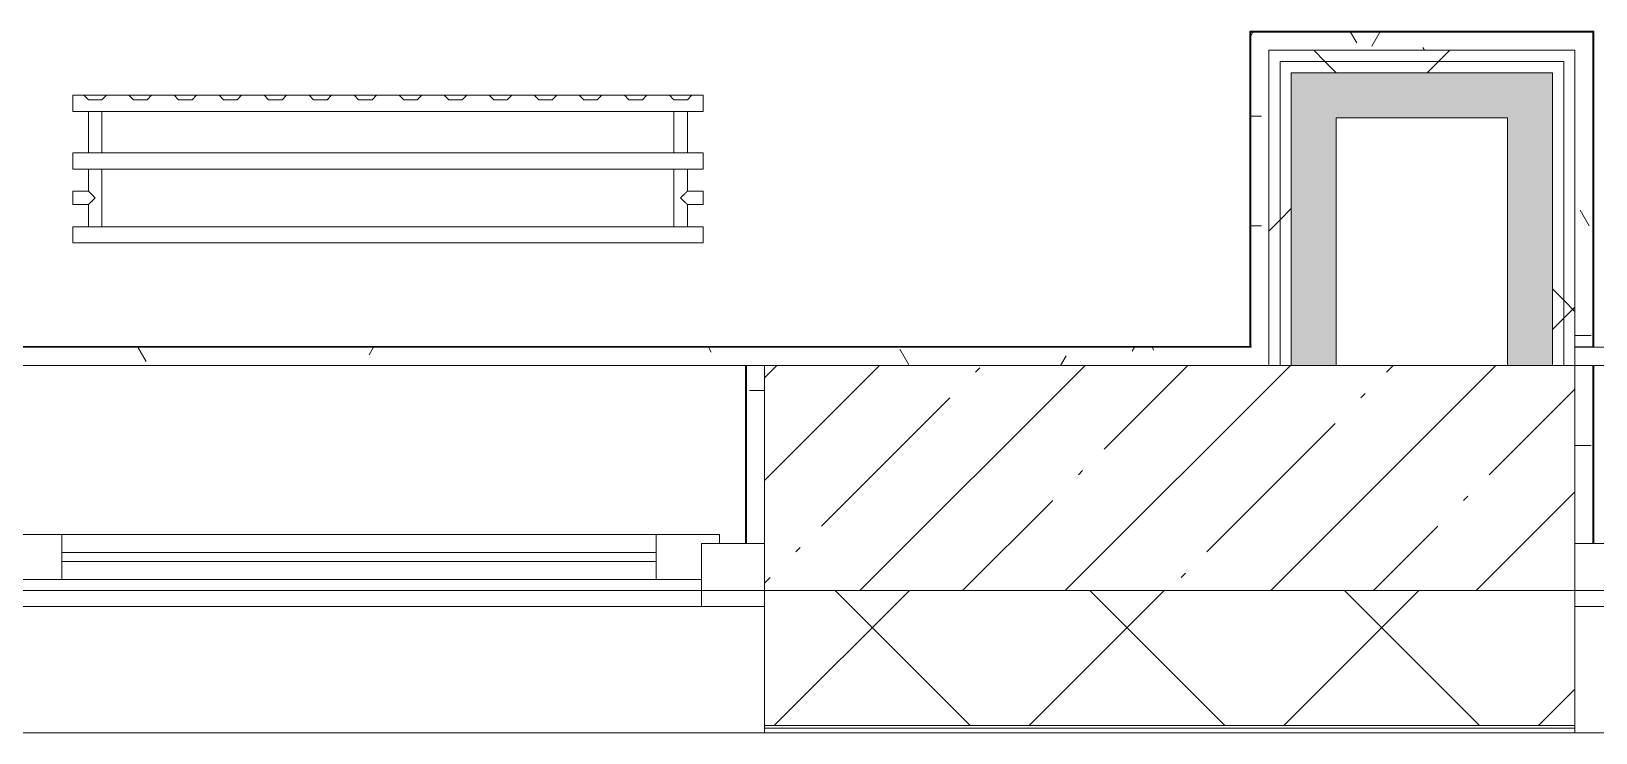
# Model space of a CAD drawing. Header units: millimetres. Extents: x -1113 to 415037, y -3642 to 354837.
# Drawn here: x 268188 to 269925, y -258 to 521 of the extents above; entities that cross this region are included whole.
import ezdxf

# ---------------------------------------------------------------- set-up
doc = ezdxf.new("R2010")
doc.units = ezdxf.units.MM
for name, color, linetype, lineweight in [('A-FLOR', 7, 'Continuous', 9), ('A-GLAZ', 7, 'Continuous', 9), ('A-GLAZ-1', 7, 'Continuous', 5), ('A-WALL', 7, 'Continuous', 5), ('I-WALL', 7, 'Continuous', 5), ('S-COLS-1', 7, 'Continuous', 5)]:
    doc.layers.add(name, color=color, linetype=linetype, lineweight=lineweight)
for name, color, linetype, lineweight, true_color in [('A-WALL-1', 9, 'Continuous', 5, 0x808080), ('A-WALL-FNSH-1', 9, 'Continuous', 5, 0x808080), ('M-EQPM-1', 7, 'Continuous', 9, 0xb2b2b2)]:
    doc.layers.add(name, color=color, linetype=linetype, lineweight=lineweight, true_color=true_color)
pattern_1 = [(0, (148772.123, -1e-08), (243.84, 60.96), [20.117, -162.763, 20.117, -162.763, -975.36]), (0, (148772.123, -1e-08), (243.84, 60.96), [-365.76, 20.117, -345.643, 20.117, -162.763, -426.72]), (0, (148772.123, -1e-08), (243.84, 60.96), [-914.4, 20.117, -101.803, 20.117, -284.683]), (120, (148863.563, 30.48), (-174.71291, 180.691634), [20.117, -162.763, 20.117, -162.763, -975.36]), (120, (148863.563, 30.48), (-174.71291, 180.691634), [-365.76, 20.117, -345.643, 20.117, -162.763, -426.72]), (120, (148863.563, 30.48), (-174.71291, 180.691634), [-914.4, 20.117, -101.803, 20.117, -284.683]), (240, (148894.043, 152.4), (-69.12709, -241.651634), [20.117, -162.763, 20.117, -162.763, -975.36]), (240, (148894.043, 152.4), (-69.12709, -241.651634), [-365.76, 20.117, -345.643, 20.117, -162.763, -426.72]), (240, (148894.043, 152.4), (-69.12709, -241.651634), [-914.4, 20.117, -101.803, 20.117, -284.683])]
pattern_2 = [(45, (148772.12, -1e-08), (-212.132, 212.132), []), (135, (148772.12, -1e-08), (-212.132, -212.132), [])]

# ---------------------------------------------------------------- blocks, each defined once
blk = doc.blocks.new('120_Окно_СКБ_1Ст - 120_Окно_СКБ_1Ст 900х2500_h_ с форточкой-22876038-Объем проектирования 2 этажа')
at = {"layer": 'A-GLAZ'}
for p, q in [((-450, -127), (-450, -57)), ((-450, -57), (-380, -57)), ((-380, -57), (-380, -127)), ((380, -127), (380, -57)), ((380, -57), (450, -57)), ((450, -57), (450, -127)), ((380, -87), (-380, -87)), ((-380, -87), (-380, -127)), ((-330, -137), (-330, -87)), ((330, -137), (330, -87)), ((380, -127), (380, -87)), ((-380, -127), (-450, -127)), ((-380, -127), (-400, -127)), ((-400, -127), (-400, -137)), ((-400, -137), (400, -137)), ((400, -137), (-400, -137)), ((450, -127), (380, -127)), ((400, -127), (380, -127)), ((400, -137), (400, -127))]:
    blk.add_line(p, q, dxfattribs=at)
at = {"layer": 'A-GLAZ-1'}
for p, q in [((450, -57), (-450, -57)), ((-330, -107), (330, -107)), ((330, -117), (-330, -117)), ((-430, -127), (-400, -127)), ((400, -127), (430, -127))]:
    blk.add_line(p, q, dxfattribs=at)
blk = doc.blocks.new('120_Окно_СКБ_1Ст - 120_Окно_СКБ_1Ст 900х2500_h_ с форточкой-V346-Объем проектирования 2 этажа')
at = {"layer": 'A-GLAZ'}
for p, q in [((-450, -127), (-450, -57)), ((-450, -57), (-380, -57)), ((-380, -57), (-380, -127)), ((380, -127), (380, -57)), ((380, -57), (450, -57)), ((450, -57), (450, -127)), ((380, -87), (-380, -87)), ((-380, -87), (-380, -127)), ((-330, -137), (-330, -87)), ((330, -137), (330, -87)), ((380, -127), (380, -87)), ((-380, -127), (-450, -127)), ((-380, -127), (-400, -127)), ((-400, -127), (-400, -137)), ((-400, -137), (400, -137)), ((400, -137), (-400, -137)), ((450, -127), (380, -127)), ((400, -127), (380, -127)), ((400, -137), (400, -127))]:
    blk.add_line(p, q, dxfattribs=at)
at = {"layer": 'A-GLAZ-1'}
for p, q in [((450, -57), (-450, -57)), ((-330, -107), (330, -107)), ((330, -117), (-330, -117)), ((-430, -127), (-400, -127)), ((400, -127), (430, -127))]:
    blk.add_line(p, q, dxfattribs=at)
blk = doc.blocks.new('radiator_prado_classic_z_tip_30_po exemplyaru - Classic Z Тип 30-300-V479-Объем проектирования 2 этажа')
at = {"layer": 'M-EQPM-1'}
for p, q in [((0, 228), (0, 210)), ((700, 228), (0, 228)), ((0, 210), (0, 228)), ((0, 228), (12.5, 228)), ((12.5, 228), (37.5, 228)), ((37.5, 228), (12.5, 228)), ((12.5, 228), (37.5, 228)), ((12.5, 228), (17.5, 223)), ((12.5, 228), (17.5, 223)), ((32.5, 223), (37.5, 228)), ((37.5, 228), (32.5, 223)), ((37.5, 228), (62.5, 228)), ((62.5, 228), (87.5, 228)), ((87.5, 228), (62.5, 228)), ((62.5, 228), (87.5, 228)), ((62.5, 228), (67.5, 223)), ((62.5, 228), (67.5, 223)), ((82.5, 223), (87.5, 228)), ((87.5, 228), (82.5, 223)), ((87.5, 228), (112.5, 228)), ((112.5, 228), (137.5, 228)), ((137.5, 228), (112.5, 228)), ((112.5, 228), (137.5, 228)), ((112.5, 228), (117.5, 223)), ((112.5, 228), (117.5, 223)), ((132.5, 223), (137.5, 228)), ((137.5, 228), (132.5, 223)), ((137.5, 228), (162.5, 228)), ((162.5, 228), (187.5, 228)), ((187.5, 228), (162.5, 228)), ((162.5, 228), (187.5, 228)), ((162.5, 228), (167.5, 223)), ((162.5, 228), (167.5, 223)), ((182.5, 223), (187.5, 228)), ((187.5, 228), (182.5, 223)), ((187.5, 228), (212.5, 228)), ((212.5, 228), (237.5, 228)), ((237.5, 228), (212.5, 228)), ((212.5, 228), (237.5, 228)), ((212.5, 228), (217.5, 223)), ((212.5, 228), (217.5, 223)), ((232.5, 223), (237.5, 228)), ((237.5, 228), (232.5, 223)), ((237.5, 228), (262.5, 228)), ((287.5, 228), (262.5, 228)), ((262.5, 228), (287.5, 228)), ((262.5, 228), (267.5, 223)), ((262.5, 228), (267.5, 223)), ((262.6, 228), (287.5, 228)), ((282.5, 223), (287.5, 228)), ((287.5, 228), (282.5, 223)), ((287.5, 228), (312.5, 228)), ((312.5, 228), (337.5, 228)), ((337.5, 228), (312.5, 228)), ((312.5, 228), (337.5, 228)), ((312.5, 228), (317.5, 223)), ((312.5, 228), (317.5, 223)), ((332.5, 223), (337.5, 228)), ((337.5, 228), (332.5, 223)), ((337.5, 228), (362.5, 228)), ((362.5, 228), (387.5, 228)), ((387.5, 228), (362.5, 228)), ((362.5, 228), (387.5, 228)), ((362.5, 228), (367.5, 223)), ((362.5, 228), (367.5, 223)), ((382.5, 223), (387.5, 228)), ((387.5, 228), (382.5, 223)), ((387.5, 228), (412.5, 228)), ((412.5, 228), (437.5, 228)), ((437.5, 228), (412.5, 228)), ((412.5, 228), (437.5, 228)), ((412.5, 228), (417.5, 223)), ((412.5, 228), (417.5, 223)), ((432.5, 223), (437.5, 228)), ((437.5, 228), (432.5, 223)), ((437.5, 228), (462.5, 228)), ((462.5, 228), (487.5, 228)), ((487.5, 228), (462.5, 228)), ((462.5, 228), (487.5, 228)), ((462.5, 228), (467.5, 223)), ((462.5, 228), (467.5, 223)), ((482.5, 223), (487.5, 228)), ((487.5, 228), (482.5, 223)), ((487.5, 228), (512.5, 228)), ((512.5, 228), (537.5, 228)), ((537.5, 228), (512.5, 228)), ((512.5, 228), (537.5, 228)), ((512.5, 228), (517.5, 223)), ((512.5, 228), (517.5, 223)), ((532.5, 223), (537.5, 228)), ((537.5, 228), (532.5, 223)), ((537.5, 228), (562.5, 228)), ((562.5, 228), (587.5, 228)), ((587.5, 228), (562.5, 228)), ((562.5, 228), (587.5, 228)), ((562.5, 228), (567.5, 223)), ((562.5, 228), (567.5, 223)), ((582.5, 223), (587.5, 228)), ((587.5, 228), (582.5, 223)), ((587.5, 228), (612.5, 228)), ((612.5, 228), (637.5, 228)), ((637.5, 228), (612.5, 228)), ((612.5, 228), (637.5, 228)), ((612.5, 228), (617.5, 223)), ((612.5, 228), (617.5, 223)), ((632.5, 223), (637.5, 228)), ((637.5, 228), (632.5, 223)), ((637.5, 228), (662.5, 228)), ((662.5, 228), (687.5, 228)), ((687.5, 228), (662.5, 228)), ((662.5, 228), (687.5, 228)), ((662.5, 228), (667.5, 223)), ((662.5, 228), (667.5, 223)), ((682.5, 223), (687.5, 228)), ((687.5, 228), (682.5, 223)), ((687.5, 228), (700, 228)), ((700, 210), (700, 228)), ((700, 228), (700, 210)), ((0, 210), (700, 210)), ((17.8, 210), (0, 210)), ((32.5, 223), (17.5, 223)), ((17.5, 223), (32.5, 223)), ((17.5, 210), (17.5, 164)), ((17.5, 210), (17.5, 164)), ((17.8, 210), (17.5, 210)), ((17.5, 210), (17.8, 210)), ((17.8, 210), (17.5, 210)), ((17.5, 210), (32.5, 210)), ((21.2, 210), (17.8, 210)), ((17.8, 210), (32.2, 210)), ((32.2, 210), (17.8, 210)), ((25, 210), (21.2, 210)), ((30.3, 210), (25, 210)), ((32.2, 210), (30.3, 210)), ((32.5, 210), (32.2, 210)), ((32.2, 210), (32.5, 210)), ((32.5, 210), (32.2, 210)), ((667.8, 210), (32.2, 210)), ((32.5, 164), (32.5, 210)), ((32.5, 164), (32.5, 210)), ((82.5, 223), (67.5, 223)), ((67.5, 223), (82.5, 223)), ((132.5, 223), (117.5, 223)), ((117.5, 223), (132.5, 223)), ((182.5, 223), (167.5, 223)), ((167.5, 223), (182.5, 223)), ((232.5, 223), (217.5, 223)), ((217.5, 223), (232.5, 223)), ((282.5, 223), (267.5, 223)), ((267.5, 223), (282.5, 223)), ((332.5, 223), (317.5, 223)), ((317.5, 223), (332.5, 223)), ((382.5, 223), (367.5, 223)), ((367.5, 223), (382.5, 223)), ((432.5, 223), (417.5, 223)), ((417.5, 223), (432.5, 223)), ((482.5, 223), (467.5, 223)), ((467.5, 223), (482.5, 223)), ((532.5, 223), (517.5, 223)), ((517.5, 223), (532.5, 223)), ((582.5, 223), (567.5, 223)), ((567.5, 223), (582.5, 223)), ((632.5, 223), (617.5, 223)), ((617.5, 223), (632.5, 223)), ((682.5, 223), (667.5, 223)), ((667.5, 223), (682.5, 223)), ((667.5, 210), (667.5, 164)), ((667.5, 210), (667.5, 164)), ((667.8, 210), (667.5, 210)), ((667.5, 210), (682.5, 210)), ((667.8, 210), (667.5, 210)), ((667.5, 210), (667.8, 210)), ((682.2, 210), (667.8, 210)), ((682.2, 210), (667.8, 210)), ((667.8, 210), (682.2, 210)), ((682.5, 210), (682.2, 210)), ((682.5, 210), (682.2, 210)), ((682.2, 210), (682.5, 210)), ((700, 210), (682.2, 210)), ((682.5, 164), (682.5, 210)), ((682.5, 164), (682.5, 210)), ((700, 164), (0, 164)), ((0, 164), (0, 146)), ((0, 146), (0, 164)), ((0, 164), (17.8, 164)), ((17.8, 164), (17.5, 164)), ((17.5, 164), (17.8, 164)), ((17.8, 164), (17.5, 164)), ((17.5, 164), (32.5, 164)), ((26.9, 164), (17.8, 164)), ((17.8, 164), (32.2, 164)), ((32.2, 164), (17.8, 164)), ((32.2, 164), (26.9, 164)), ((32.5, 164), (32.2, 164)), ((32.2, 164), (32.5, 164)), ((32.5, 164), (32.2, 164)), ((32.2, 164), (667.8, 164)), ((667.8, 164), (667.5, 164)), ((667.5, 164), (682.5, 164)), ((667.8, 164), (667.5, 164)), ((667.5, 164), (667.8, 164)), ((682.2, 164), (667.8, 164)), ((682.2, 164), (667.8, 164)), ((667.8, 164), (682.2, 164)), ((682.5, 164), (682.2, 164)), ((682.5, 164), (682.2, 164)), ((682.2, 164), (682.5, 164)), ((682.2, 164), (700, 164)), ((700, 146), (700, 164)), ((700, 164), (700, 146)), ((0, 146), (700, 146)), ((18.5, 146), (0, 146)), ((17.5, 146), (17.5, 121.5)), ((17.5, 146), (17.5, 121.5)), ((17.5, 146), (18.5, 146)), ((18.5, 146), (17.5, 146)), ((17.5, 146), (18.5, 146)), ((32.5, 146), (17.5, 146)), ((18.5, 146), (32.2, 146)), ((32.2, 146), (18.5, 146)), ((18.5, 146), (32.2, 146)), ((32.2, 146), (32.5, 146)), ((32.5, 146), (32.2, 146)), ((32.2, 146), (32.5, 146)), ((667.8, 146), (32.2, 146)), ((32.5, 82), (32.5, 146)), ((32.5, 82), (32.5, 146)), ((667.5, 146), (667.5, 82)), ((667.5, 146), (667.5, 82)), ((667.5, 146), (667.8, 146)), ((682.5, 146), (667.5, 146)), ((667.5, 146), (667.8, 146)), ((667.8, 146), (667.5, 146)), ((667.8, 146), (681.5, 146)), ((667.8, 146), (681.5, 146)), ((676.9, 146), (667.8, 146)), ((678.7, 146), (676.9, 146)), ((680.3, 146), (678.7, 146)), ((681.5, 146), (680.3, 146)), ((681.5, 146), (682.5, 146)), ((681.5, 146), (682.5, 146)), ((682.5, 146), (681.5, 146)), ((700, 146), (681.5, 146)), ((682.5, 121.5), (682.5, 146)), ((682.5, 121.5), (682.5, 146)), ((17.5, 121.5), (0, 121.5)), ((17.5, 121.5), (0, 121.5)), ((0, 121.5), (0, 120.5)), ((0, 106.5), (0, 121.5)), ((0, 120.5), (0, 107.5)), ((0, 120.5), (0, 119.3)), ((0, 114), (0, 120.5)), ((0, 120.5), (0, 120.5)), ((0, 119.3), (0, 117.8)), ((0, 117.8), (0, 114)), ((0, 114), (0, 110.3)), ((0, 107.5), (0, 114)), ((0, 110.3), (0, 108.7)), ((0, 108.7), (0, 107.5)), ((0, 107.5), (0, 106.5)), ((0, 107.5), (0, 107.5)), ((0, 106.5), (17.5, 106.5)), ((0, 106.5), (17.5, 106.5)), ((17.5, 106.5), (17.5, 82)), ((17.5, 106.5), (17.5, 82)), ((700, 121.5), (682.5, 121.5)), ((700, 121.5), (682.5, 121.5)), ((682.5, 82), (682.5, 106.5)), ((682.5, 106.5), (700, 106.5)), ((682.5, 82), (682.5, 106.5)), ((682.5, 106.5), (700, 106.5)), ((700, 121.5), (700, 106.5)), ((700, 120.5), (700, 121.5)), ((700, 121.5), (700, 120.5)), ((700, 120.5), (700, 121.5)), ((700, 107.5), (700, 120.5)), ((700, 120.5), (700, 107.5)), ((700, 117.8), (700, 120.5)), ((700, 114), (700, 117.8)), ((700, 107.5), (700, 114)), ((700, 106.5), (700, 107.5)), ((700, 107.5), (700, 106.5)), ((700, 106.5), (700, 107.5)), ((700, 82), (0, 82)), ((0, 82), (0, 64)), ((0, 64), (0, 82)), ((0, 82), (18.5, 82)), ((18.5, 82), (17.5, 82)), ((17.5, 82), (18.5, 82)), ((18.5, 82), (17.5, 82)), ((17.5, 82), (32.5, 82)), ((32.2, 82), (18.5, 82)), ((18.5, 82), (32.2, 82)), ((32.2, 82), (18.5, 82)), ((32.5, 82), (32.2, 82)), ((32.2, 82), (32.5, 82)), ((32.5, 82), (32.2, 82)), ((32.2, 82), (667.8, 82)), ((667.8, 82), (667.5, 82)), ((667.5, 82), (682.5, 82)), ((667.8, 82), (667.5, 82)), ((667.5, 82), (667.8, 82)), ((681.5, 82), (667.8, 82)), ((669.7, 82), (667.8, 82)), ((667.8, 82), (678.7, 82)), ((673.1, 82), (669.7, 82)), ((681.5, 82), (673.1, 82)), ((678.7, 82), (680.3, 82)), ((680.3, 82), (681.5, 82)), ((682.5, 82), (681.5, 82)), ((682.5, 82), (681.5, 82)), ((681.5, 82), (682.5, 82)), ((681.5, 82), (700, 82)), ((700, 64), (700, 82)), ((700, 82), (700, 64)), ((700, 64), (0, 64)), ((0, 64), (700, 64))]:
    blk.add_line(p, q, dxfattribs=at)
for points, knots in [([(18.5, 120.5), (18.4, 120.6), (18.3, 120.7), (18.1, 120.9), (17.9, 121.1), (17.8, 121.2), (17.7, 121.3), (17.5, 121.5), (17.5, 121.5), (17.5, 121.5)], [0.7142857, 0.7142857, 0.7142857, 0.7142857, 0.75, 0.7857143, 0.8214286, 0.8571429, 0.8928571, 0.9285714, 1, 1, 1, 1]), ([(17.5, 121.5), (17.5, 121.5), (17.5, 121.5), (17.7, 121.3), (17.8, 121.2), (17.9, 121.1), (18.1, 120.9), (18.3, 120.7), (18.4, 120.6), (18.5, 120.5)], [0, 0, 0, 0, 0.0714286, 0.1071429, 0.1428571, 0.1785714, 0.2142857, 0.25, 0.2857143, 0.2857143, 0.2857143, 0.2857143]), ([(17.5, 121.5), (17.5, 121.5), (17.5, 121.5), (17.7, 121.3), (17.8, 121.2), (17.9, 121.1), (18.1, 120.9), (18.3, 120.7), (18.4, 120.6), (18.5, 120.5)], [0, 0, 0, 0, 0.0714286, 0.1071429, 0.1428571, 0.1785714, 0.2142857, 0.25, 0.2857143, 0.2857143, 0.2857143, 0.2857143]), ([(25, 114), (24.5, 114.5), (23.6, 115.4), (22.4, 116.6), (21.6, 117.4), (21.1, 117.9), (20.8, 118.2), (20.5, 118.5), (20.2, 118.8), (19.8, 119.1), (19.6, 119.4), (19.3, 119.7), (19, 120), (18.7, 120.3), (18.5, 120.5), (18.3, 120.7), (18.1, 120.9), (17.9, 121.1), (17.8, 121.2), (17.7, 121.3), (17.5, 121.5), (17.5, 121.5), (17.5, 121.5)], [0, 0, 0, 0, 0.142857, 0.285714, 0.357143, 0.392857, 0.428571, 0.464286, 0.5, 0.535714, 0.571429, 0.607143, 0.642857, 0.678571, 0.714286, 0.75, 0.785714, 0.821429, 0.857143, 0.892857, 0.928571, 1, 1, 1, 1]), ([(17.5, 106.5), (17.5, 106.5), (17.5, 106.5), (17.7, 106.7), (17.8, 106.8), (17.9, 106.9), (18.1, 107.1), (18.3, 107.3), (18.5, 107.5), (18.7, 107.7), (19, 108), (19.3, 108.3), (19.6, 108.6), (19.8, 108.9), (20.3, 109.3), (20.7, 109.7), (21.1, 110.1), (21.6, 110.6), (22.4, 111.4), (23.6, 112.6), (24.5, 113.5), (25, 114)], [0, 0, 0, 0, 0.071429, 0.107143, 0.142857, 0.178571, 0.214286, 0.25, 0.285714, 0.321429, 0.357143, 0.392857, 0.428571, 0.464286, 0.5, 0.571429, 0.607143, 0.642857, 0.714286, 0.857143, 1, 1, 1, 1]), ([(17.5, 106.5), (17.5, 106.5), (17.5, 106.5), (17.7, 106.7), (17.8, 106.8), (17.9, 106.9), (18.1, 107.1), (18.3, 107.3), (18.4, 107.4), (18.5, 107.5)], [0, 0, 0, 0, 0.0714286, 0.1071429, 0.1428571, 0.1785714, 0.2142857, 0.25, 0.2857143, 0.2857143, 0.2857143, 0.2857143]), ([(18.5, 107.5), (18.4, 107.4), (18.3, 107.3), (18.1, 107.1), (17.9, 106.9), (17.8, 106.8), (17.7, 106.7), (17.5, 106.5), (17.5, 106.5), (17.5, 106.5)], [0.7142857, 0.7142857, 0.7142857, 0.7142857, 0.75, 0.7857143, 0.8214286, 0.8571429, 0.8928571, 0.9285714, 1, 1, 1, 1]), ([(18.5, 107.5), (18.4, 107.4), (18.3, 107.3), (18.1, 107.1), (17.9, 106.9), (17.8, 106.8), (17.7, 106.7), (17.5, 106.5), (17.5, 106.5), (17.5, 106.5)], [0.7142857, 0.7142857, 0.7142857, 0.7142857, 0.75, 0.7857143, 0.8214286, 0.8571429, 0.8928571, 0.9285714, 1, 1, 1, 1]), ([(22.1, 116.9), (21.9, 117.1), (21.6, 117.4), (21.1, 117.9), (20.8, 118.2), (20.5, 118.5), (20.2, 118.8), (19.9, 119.2), (19.7, 119.3), (19.6, 119.4)], [0.2857143, 0.2857143, 0.2857143, 0.2857143, 0.3571429, 0.3928571, 0.4285714, 0.4642857, 0.5, 0.5357143, 0.5714286, 0.5714286, 0.5714286, 0.5714286]), ([(19.6, 119.4), (19.7, 119.3), (19.9, 119.2), (20.3, 118.7), (20.7, 118.3), (21.1, 117.9), (21.6, 117.4), (21.9, 117.1), (22.1, 116.9)], [0.4285714, 0.4285714, 0.4285714, 0.4285714, 0.4642857, 0.5, 0.5714286, 0.6071429, 0.6428571, 0.7142857, 0.7142857, 0.7142857, 0.7142857]), ([(19.6, 119.4), (19.7, 119.3), (19.8, 119.1), (20.3, 118.7), (20.7, 118.3), (21.1, 117.9), (21.6, 117.4), (21.9, 117.1), (22.1, 116.9)], [0.4285714, 0.4285714, 0.4285714, 0.4285714, 0.4642857, 0.5, 0.5714286, 0.6071429, 0.6428571, 0.7142857, 0.7142857, 0.7142857, 0.7142857]), ([(19.6, 108.6), (19.7, 108.7), (19.9, 108.8), (20.3, 109.3), (20.7, 109.7), (21.1, 110.1), (21.6, 110.6), (21.9, 110.9), (22.1, 111.1)], [0.4285714, 0.4285714, 0.4285714, 0.4285714, 0.4642857, 0.5, 0.5714286, 0.6071429, 0.6428571, 0.7142857, 0.7142857, 0.7142857, 0.7142857]), ([(22.1, 111.1), (21.9, 110.9), (21.6, 110.6), (21.1, 110.1), (20.8, 109.8), (20.5, 109.5), (20.2, 109.2), (19.9, 108.8), (19.7, 108.7), (19.6, 108.6)], [0.2857143, 0.2857143, 0.2857143, 0.2857143, 0.3571429, 0.3928571, 0.4285714, 0.4642857, 0.5, 0.5357143, 0.5714286, 0.5714286, 0.5714286, 0.5714286]), ([(22.1, 111.1), (21.9, 110.9), (21.6, 110.6), (21.1, 110.1), (20.8, 109.8), (20.5, 109.5), (20.2, 109.2), (19.8, 108.9), (19.7, 108.7), (19.6, 108.6)], [0.2857143, 0.2857143, 0.2857143, 0.2857143, 0.3571429, 0.3928571, 0.4285714, 0.4642857, 0.5, 0.5357143, 0.5714286, 0.5714286, 0.5714286, 0.5714286]), ([(675, 114), (675.5, 114.5), (676.4, 115.4), (677.6, 116.6), (678.4, 117.4), (678.9, 117.9), (679.2, 118.2), (679.5, 118.5), (679.8, 118.8), (680.1, 119.2), (680.4, 119.4), (680.7, 119.7), (681, 120), (681.3, 120.3), (681.5, 120.5), (681.7, 120.7), (681.9, 120.9), (682.1, 121.1), (682.2, 121.2), (682.3, 121.3), (682.5, 121.5), (682.5, 121.5), (682.5, 121.5)], [0, 0, 0, 0, 0.142857, 0.285714, 0.357143, 0.392857, 0.428571, 0.464286, 0.5, 0.535714, 0.571429, 0.607143, 0.642857, 0.678571, 0.714286, 0.75, 0.785714, 0.821429, 0.857143, 0.892857, 0.928571, 1, 1, 1, 1]), ([(682.5, 106.5), (682.5, 106.5), (682.5, 106.5), (682.3, 106.7), (682.2, 106.8), (682.1, 106.9), (681.9, 107.1), (681.7, 107.3), (681.5, 107.5), (681.3, 107.7), (681, 108), (680.7, 108.3), (680.4, 108.6), (680.1, 108.8), (679.7, 109.3), (679.3, 109.7), (678.9, 110.1), (678.4, 110.6), (677.6, 111.4), (676.4, 112.6), (675.5, 113.5), (675, 114)], [0, 0, 0, 0, 0.071429, 0.107143, 0.142857, 0.178571, 0.214286, 0.25, 0.285714, 0.321429, 0.357143, 0.392857, 0.428571, 0.464286, 0.5, 0.571429, 0.607143, 0.642857, 0.714286, 0.857143, 1, 1, 1, 1]), ([(680.4, 119.4), (680.3, 119.3), (680.1, 119.2), (679.7, 118.7), (679.3, 118.3), (678.9, 117.9), (678.4, 117.4), (678.1, 117.1), (677.9, 116.9)], [0.4285714, 0.4285714, 0.4285714, 0.4285714, 0.4642857, 0.5, 0.5714286, 0.6071429, 0.6428571, 0.7142857, 0.7142857, 0.7142857, 0.7142857]), ([(680.4, 119.4), (680.3, 119.3), (680.1, 119.2), (679.7, 118.7), (679.3, 118.3), (678.9, 117.9), (678.4, 117.4), (678.1, 117.1), (677.9, 116.9)], [0.4285714, 0.4285714, 0.4285714, 0.4285714, 0.4642857, 0.5, 0.5714286, 0.6071429, 0.6428571, 0.7142857, 0.7142857, 0.7142857, 0.7142857]), ([(677.9, 116.9), (678.1, 117.1), (678.4, 117.4), (678.9, 117.9), (679.2, 118.2), (679.5, 118.5), (679.8, 118.8), (680.1, 119.2), (680.3, 119.3), (680.4, 119.4)], [0.2857143, 0.2857143, 0.2857143, 0.2857143, 0.3571429, 0.3928571, 0.4285714, 0.4642857, 0.5, 0.5357143, 0.5714286, 0.5714286, 0.5714286, 0.5714286]), ([(677.9, 111.1), (678.1, 110.9), (678.4, 110.6), (678.9, 110.1), (679.2, 109.8), (679.5, 109.5), (679.8, 109.2), (680.1, 108.8), (680.3, 108.7), (680.4, 108.6)], [0.2857143, 0.2857143, 0.2857143, 0.2857143, 0.3571429, 0.3928571, 0.4285714, 0.4642857, 0.5, 0.5357143, 0.5714286, 0.5714286, 0.5714286, 0.5714286]), ([(677.9, 111.1), (678.1, 110.9), (678.4, 110.6), (678.9, 110.1), (679.1, 109.9), (679.2, 109.8)], [0.2857143, 0.2857143, 0.2857143, 0.2857143, 0.3571429, 0.3928571, 0.4285714, 0.4285714, 0.4285714, 0.4285714]), ([(680.4, 108.6), (680.3, 108.7), (680.1, 108.8), (679.7, 109.3), (679.3, 109.7), (678.9, 110.1), (678.4, 110.6), (678.1, 110.9), (677.9, 111.1)], [0.4285714, 0.4285714, 0.4285714, 0.4285714, 0.4642857, 0.5, 0.5714286, 0.6071429, 0.6428571, 0.7142857, 0.7142857, 0.7142857, 0.7142857]), ([(682.5, 121.5), (682.5, 121.5), (682.5, 121.5), (682.3, 121.3), (682.2, 121.2), (682.1, 121.1), (681.9, 120.9), (681.7, 120.7), (681.6, 120.6), (681.5, 120.5)], [0, 0, 0, 0, 0.0714286, 0.1071429, 0.1428571, 0.1785714, 0.2142857, 0.25, 0.2857143, 0.2857143, 0.2857143, 0.2857143]), ([(682.5, 121.5), (682.5, 121.5), (682.5, 121.5), (682.3, 121.3), (682.2, 121.2), (682.1, 121.1), (681.9, 120.9), (681.7, 120.7), (681.6, 120.6), (681.5, 120.5)], [0, 0, 0, 0, 0.0714286, 0.1071429, 0.1428571, 0.1785714, 0.2142857, 0.25, 0.2857143, 0.2857143, 0.2857143, 0.2857143]), ([(681.5, 120.5), (681.6, 120.6), (681.7, 120.7), (681.9, 120.9), (682.1, 121.1), (682.2, 121.2), (682.3, 121.3), (682.5, 121.5), (682.5, 121.5), (682.5, 121.5)], [0.7142857, 0.7142857, 0.7142857, 0.7142857, 0.75, 0.7857143, 0.8214286, 0.8571429, 0.8928571, 0.9285714, 1, 1, 1, 1]), ([(681.5, 107.5), (681.6, 107.4), (681.7, 107.3), (681.9, 107.1), (682.1, 106.9), (682.2, 106.8), (682.3, 106.7), (682.5, 106.5), (682.5, 106.5), (682.5, 106.5)], [0.7142857, 0.7142857, 0.7142857, 0.7142857, 0.75, 0.7857143, 0.8214286, 0.8571429, 0.8928571, 0.9285714, 1, 1, 1, 1]), ([(681.5, 107.5), (681.6, 107.4), (681.7, 107.3), (681.9, 107.1), (682.1, 106.9), (682.2, 106.8), (682.3, 106.7), (682.5, 106.5), (682.5, 106.5), (682.5, 106.5)], [0.7142857, 0.7142857, 0.7142857, 0.7142857, 0.75, 0.7857143, 0.8214286, 0.8571429, 0.8928571, 0.9285714, 1, 1, 1, 1]), ([(682.5, 106.5), (682.5, 106.5), (682.5, 106.5), (682.3, 106.7), (682.2, 106.8), (682.1, 106.9), (681.9, 107.1), (681.7, 107.3), (681.6, 107.4), (681.5, 107.5)], [0, 0, 0, 0, 0.0714286, 0.1071429, 0.1428571, 0.1785714, 0.2142857, 0.25, 0.2857143, 0.2857143, 0.2857143, 0.2857143])]:
    blk.add_open_spline(points, degree=3, knots=knots, dxfattribs=at)
for points in [[(19.6, 119.4), (19.5, 119.5), (19.3, 119.7), (19, 120), (18.7, 120.3), (18.6, 120.4), (18.5, 120.5)], [(18.5, 120.5), (18.6, 120.4), (18.7, 120.3), (19, 120), (19.3, 119.7), (19.5, 119.5), (19.6, 119.4)], [(18.5, 120.5), (18.6, 120.4), (18.7, 120.3), (19, 120), (19.3, 119.7), (19.5, 119.5), (19.6, 119.4)], [(18.5, 107.5), (18.6, 107.6), (18.7, 107.7), (19, 108), (19.3, 108.3), (19.5, 108.5), (19.6, 108.6)], [(19.6, 108.6), (19.5, 108.5), (19.3, 108.3), (19, 108), (18.7, 107.7), (18.6, 107.6), (18.5, 107.5)], [(19.6, 108.6), (19.5, 108.5), (19.3, 108.3), (19, 108), (18.7, 107.7), (18.6, 107.6), (18.5, 107.5)], [(25, 114), (24.5, 114.5), (23.6, 115.4), (22.6, 116.4), (22.1, 116.9)], [(22.1, 116.9), (22.6, 116.4), (23.6, 115.4), (24.5, 114.5), (25, 114)], [(22.1, 116.9), (22.6, 116.4), (23.6, 115.4), (24.5, 114.5), (25, 114)], [(22.1, 111.1), (22.6, 111.6), (23.6, 112.6), (24.5, 113.5), (25, 114)], [(25, 114), (24.5, 113.5), (23.6, 112.6), (22.6, 111.6), (22.1, 111.1)], [(25, 114), (24.5, 113.5), (23.6, 112.6), (22.6, 111.6), (22.1, 111.1)], [(677.9, 116.9), (677.4, 116.4), (676.4, 115.4), (675.5, 114.5), (675, 114)], [(675, 114), (675.5, 114.5), (676.4, 115.4), (677.4, 116.4), (677.9, 116.9)], [(676.4, 115.4), (676, 115), (675.5, 114.5), (675, 114)], [(675, 114), (675.5, 113.5), (676.4, 112.6), (677.4, 111.6), (677.9, 111.1)], [(675, 114), (675.5, 113.5), (676, 113), (676.4, 112.6)], [(677.9, 111.1), (677.4, 111.6), (676.4, 112.6), (675.5, 113.5), (675, 114)], [(677.9, 116.9), (677.4, 116.4), (676.9, 115.9), (676.4, 115.4)], [(676.4, 112.6), (676.9, 112.1), (677.4, 111.6), (677.9, 111.1)], [(679.2, 109.8), (679.3, 109.7), (679.5, 109.5), (679.8, 109.2), (680.1, 108.8), (680.3, 108.7), (680.4, 108.6)], [(681.5, 120.5), (681.4, 120.4), (681.3, 120.3), (681, 120), (680.7, 119.7), (680.5, 119.5), (680.4, 119.4)], [(681.5, 120.5), (681.4, 120.4), (681.3, 120.3), (681, 120), (680.7, 119.7), (680.5, 119.5), (680.4, 119.4)], [(680.4, 119.4), (680.5, 119.5), (680.7, 119.7), (681, 120), (681.3, 120.3), (681.4, 120.4), (681.5, 120.5)], [(680.4, 108.6), (680.5, 108.5), (680.7, 108.3), (681, 108), (681.3, 107.7), (681.4, 107.6), (681.5, 107.5)], [(680.4, 108.6), (680.5, 108.5), (680.7, 108.3), (681, 108), (681.3, 107.7), (681.4, 107.6), (681.5, 107.5)], [(681.5, 107.5), (681.4, 107.6), (681.3, 107.7), (681, 108), (680.7, 108.3), (680.5, 108.5), (680.4, 108.6)]]:
    blk.add_open_spline(points, degree=3, dxfattribs=at)

msp = doc.modelspace()

# ---------------------------------------------------------------- hatches: boundary and pattern name
at = {"layer": 'A-WALL'}
h = msp.add_hatch(dxfattribs=at)
h.set_pattern_fill('FP_24', color=256, style=0, pattern_type=2)
h.set_pattern_definition([(45, (148772.12, -1e-08), (-141.42136, 141.42136), []), (135, (148772.12, -1e-08), (-141.42136, -141.42136), [])])
h.paths.add_polyline_path([(273849.2, -250), (273852.1, -250), (273852.1, -100), (272502.1, -100), (272502.1, -250), (273704.4, -250)])
h.paths.add_polyline_path([(269902.1, -250), (269902.1, -100), (269002.1, -100), (269002.1, -250), (269782.1, -250)])
h.paths.add_polyline_path([(270802.1, -250), (271602.1, -250), (271602.1, -100), (270802.1, -100)])
h.paths.add_polyline_path([(268102.1, -250), (268102.1, -100), (266702.1, -100), (266702.1, -250), (267930.1, -250)])
h.paths.add_polyline_path([(262202.1, -250), (262452.1, -250), (262452.1, -100), (261302.1, -100), (261302.1, -250), (261630.8, -250)])
h.paths.add_polyline_path([(263352.1, -250), (264402.1, -250), (264402.1, -100), (263352.1, -100)])
h.paths.add_polyline_path([(256571.6, -250), (256802.1, -250), (256802.1, -100), (255902.1, -100), (255902.1, -250)])
h.paths.add_polyline_path([(257702.1, -250), (259002.1, -250), (259002.1, -100), (257702.1, -100)])
h.paths.add_polyline_path([(253602.1, -250), (253602.1, -100), (252552.1, -100), (252552.1, -250), (252958, -250)])
h.paths.add_polyline_path([(251652.1, -250), (251652.1, -100), (249602.1, -100), (249602.1, -250), (251512.5, -250)])
h.paths.add_polyline_path([(248621.5, -250), (248702.1, -250), (248702.1, -100), (244452.1, -100), (244452.1, -250), (247898.8, -250)])
h.paths.add_polyline_path([(242839.7, -250), (243552.1, -250), (243552.1, -100), (242402.1, -100), (242402.1, -250)])
h.paths.add_polyline_path([(241502.1, -250), (241502.1, -100), (240702.1, -100), (240702.1, -250), (241394.2, -250)])
h.paths.add_polyline_path([(239802.1, -250), (239802.1, -100), (237982.1, -100), (237982.1, -250), (239226, -250)])
at = {"layer": 'I-WALL'}
h = msp.add_hatch(dxfattribs=at)
h.set_pattern_fill('FP_191', color=256, style=0, pattern_type=2)
h.set_pattern_definition(pattern_1)
h.paths.add_polyline_path([(269542.1, 170), (269562.1, 170), (269562.1, 520), (269542.1, 520), (269542.1, 500)])
h = msp.add_hatch(dxfattribs=at)
h.set_pattern_fill('FP_191', color=256, style=0, pattern_type=2)
h.set_pattern_definition(pattern_1)
h.paths.add_polyline_path([(269562.1, 500), (269922.1, 500), (269921.1, 520), (269562.1, 520)])
h = msp.add_hatch(dxfattribs=at)
h.set_pattern_fill('FP_192', color=256, style=0, pattern_type=2)
h.set_pattern_definition(pattern_2)
h.paths.add_polyline_path([(269827.1, 487.5), (269889.6, 487.5), (269889.6, 500), (269562.1, 500), (269562.1, 487.5), (269637.1, 487.5)])
h = msp.add_hatch(dxfattribs=at)
h.set_pattern_fill('FP_192', color=256, style=0, pattern_type=2)
h.set_pattern_definition(pattern_2)
h.paths.add_polyline_path([(269562.1, 150), (269574.6, 150), (269574.6, 487.5), (269562.1, 486.9), (269562.1, 170)])
h = msp.add_hatch(dxfattribs=at)
h.set_pattern_fill('FP_192', color=256, style=0, pattern_type=2)
h.set_pattern_definition(pattern_2)
h.paths.add_polyline_path([(269827.1, 475), (269877.1, 475), (269876.6, 487.5), (269574.6, 487.5), (269574.6, 475), (269637.1, 475)])
h = msp.add_hatch(dxfattribs=at)
h.set_pattern_fill('FP_192', color=256, style=0, pattern_type=2)
h.set_pattern_definition(pattern_2)
h.paths.add_polyline_path([(269889.6, 150), (269889.6, 487.5), (269877.1, 487.5), (269877.1, 150)])
h = msp.add_hatch(dxfattribs=at)
h.set_pattern_fill('FP_192', color=256, style=0, pattern_type=2)
h.set_pattern_definition(pattern_2)
h.paths.add_polyline_path([(269902.1, 150), (269902.1, 500), (269889.6, 500), (269889.6, 150)])
h = msp.add_hatch(dxfattribs=at)
h.set_pattern_fill('FP_191', color=256, style=0, pattern_type=2)
h.set_pattern_definition(pattern_1)
h.paths.add_polyline_path([(269922.1, 170.5), (269921.1, 500), (269902.1, 500), (269902.1, 170.5), (269921.1, 170.5)])
h = msp.add_hatch(dxfattribs=at)
h.set_pattern_fill('FP_192', color=256, style=0, pattern_type=2)
h.set_pattern_definition(pattern_2)
h.paths.add_polyline_path([(269580.8, 150), (269587.1, 150), (269587.1, 475), (269574.6, 475), (269574.6, 150)])
for points in [[(269587.1, 425), (269827.1, 425), (269827.1, 475), (269587.1, 475)], [(269827.1, 150), (269877.1, 150), (269877.1, 475), (269827.1, 475), (269827.1, 170)], [(269637.1, 150), (269637.1, 425), (269587.1, 425), (269587.1, 150)]]:
    msp.add_hatch(color=256, dxfattribs=at).paths.add_polyline_path(points)
h = msp.add_hatch(dxfattribs=at)
h.set_pattern_fill('FP_191', color=256, style=0, pattern_type=2)
h.set_pattern_definition(pattern_1)
h.paths.add_polyline_path([(269219.5, 150), (269562.1, 150), (269562.1, 170), (268062.1, 170), (268062.1, 150), (269002.1, 150)])
h = msp.add_hatch(dxfattribs=at)
h.set_pattern_fill('FP_191', color=256, style=0, pattern_type=2)
h.set_pattern_definition(pattern_1)
h.paths.add_polyline_path([(269902.1, 150), (273602.1, 150), (273601.3, 170), (269902.1, 170)])
h = msp.add_hatch(dxfattribs=at)
h.set_pattern_fill('FP_191', color=256, style=0, pattern_type=2)
h.set_pattern_definition(pattern_1)
h.paths.add_polyline_path([(268982.1, -48), (269002.1, -48), (269002.1, 150), (268982.1, 150), (268982.1, -38)])
h = msp.add_hatch(dxfattribs=at)
h.set_pattern_fill('FP_191', color=256, style=0, pattern_type=2)
h.set_pattern_definition(pattern_1)
h.paths.add_polyline_path([(269922.1, -48), (269922.1, 150), (269902.1, 150), (269902.1, -48)])
at = {"layer": 'S-COLS-1'}
h = msp.add_hatch(dxfattribs=at)
h.set_pattern_fill('FP_1', color=256, style=0, pattern_type=2)
h.set_pattern_definition([(45, (148772.12, -1e-08), (-114.04925, 114.04925), []), (45, (148886.17, -1e-08), (-114.04925, 114.04925), [201.612, -40.322, 6.706, -33.617])])
h.paths.add_polyline_path([(269580.8, -100), (269902.1, -100), (269902.1, 150), (269002.1, 150), (269002.1, -100)])

# ---------------------------------------------------------------- linework, layer by layer
at = {"layer": 'A-FLOR'}
for p, q in [((269921.1, 521), (269541.1, 521)), ((269541.1, 521), (269541.1, 170)), ((269827.1, 150), (269637.1, 150))]:
    msp.add_line(p, q, dxfattribs=at)
at = {"layer": 'A-WALL'}
for p, q in [((269574.6, 487.5), (269889.6, 487.5)), ((269574.6, 150), (269574.6, 487.5)), ((269889.6, 487.5), (269889.6, 150)), ((269587.1, 475), (269877.1, 475)), ((269587.1, 150), (269587.1, 475)), ((269877.1, 475), (269877.1, 150)), ((269002.1, -258), (268102.1, -258)), ((269002.1, -250), (269902.1, -250)), ((269002.1, -253), (269902.1, -253)), ((270802.1, -258), (269902.1, -258))]:
    msp.add_line(p, q, dxfattribs=at)
at = {"layer": 'A-WALL-1'}
for p, q in [((269922.1, 520), (269542.1, 520)), ((269922.1, 170.5), (269922.1, 520)), ((269902.1, 500), (269562.1, 500)), ((269562.1, 500), (269562.1, 150)), ((269562.1, 170), (269562.1, 500)), ((269562.1, 500), (269902.1, 500)), ((269902.1, 150), (269902.1, 500)), ((269902.1, 500), (269902.1, 170.5)), ((269637.1, 425), (269827.1, 425)), ((269637.1, 150), (269637.1, 425)), ((269827.1, 425), (269827.1, 150)), ((269542.1, 170), (264422.1, 170)), ((269542.1, 171), (269542.1, 170)), ((269902.1, 170.5), (269922.1, 170.5)), ((273582.1, 170), (269902.1, 170)), ((264402.1, 150), (269637.1, 150)), ((269002.1, 150), (268982.1, 150)), ((268982.1, 150), (268982.1, -48)), ((269002.1, -48), (269002.1, 150)), ((269827.1, 150), (269902.1, 150)), ((273431.6, 150), (269902.1, 150)), ((269902.1, 150), (269902.1, -48)), ((269922.1, -48), (269922.1, 150)), ((268982.1, -48), (269002.1, -48)), ((269902.1, -48), (269922.1, -48)), ((269902.1, -100), (269002.1, -100)), ((269002.1, -100), (269002.1, -250)), ((269902.1, -250), (269902.1, -100))]:
    msp.add_line(p, q, dxfattribs=at)
at = {"layer": 'A-WALL-FNSH-1'}
for p, q in [((269542.1, 171), (269542.1, 520)), ((269923.1, 521), (269921.1, 521)), ((269923.1, 170.5), (269923.1, 521)), ((269541.1, 171), (268122.6, 171)), ((268122.6, 170), (269542.6, 170)), ((269542.6, 171), (269542.1, 171)), ((269542.6, 170), (269542.6, 171)), ((269922.1, 170.5), (269923.1, 170.5)), ((268982.1, 150), (268981.1, 150)), ((268981.1, 150), (268981.1, -48)), ((269923.1, -48), (269923.1, 150)), ((268981.1, -48), (268982.1, -48)), ((269922.1, -48), (269923.1, -48)), ((269002.1, -250), (269002.1, -258)), ((269002.1, -258), (269902.1, -258)), ((269902.1, -258), (269902.1, -250))]:
    msp.add_line(p, q, dxfattribs=at)
at = {"layer": 'I-WALL'}
for p, q in [((269002.1, -100), (268102.1, -100)), ((270802.1, -100), (269902.1, -100))]:
    msp.add_line(p, q, dxfattribs=at)
at = {"layer": 'S-COLS-1'}
for p, q in [((269902.1, 150), (269002.1, 150)), ((269002.1, 150), (269002.1, -100)), ((269902.1, -100), (269902.1, 150)), ((269002.1, -100), (269902.1, -100))]:
    msp.add_line(p, q, dxfattribs=at)

# ---------------------------------------------------------------- block references
at = {"layer": 'A-GLAZ', "color": 3, "rotation": 180}
for name, p in [('120_Окно_СКБ_1Ст - 120_Окно_СКБ_1Ст 900х2500_h_ с форточкой-V346-Объем проектирования 2 этажа', (268552.1, -175)), ('120_Окно_СКБ_1Ст - 120_Окно_СКБ_1Ст 900х2500_h_ с форточкой-22876038-Объем проектирования 2 этажа', (270352.1, -175))]:
    msp.add_blockref(name, p, dxfattribs=at)
at = {"layer": 'M-EQPM-1'}
msp.add_blockref('radiator_prado_classic_z_tip_30_po exemplyaru - Classic Z Тип 30-300-V479-Объем проектирования 2 этажа', (268234.1, 222), dxfattribs=at)

doc.saveas('drawing.dxf')
